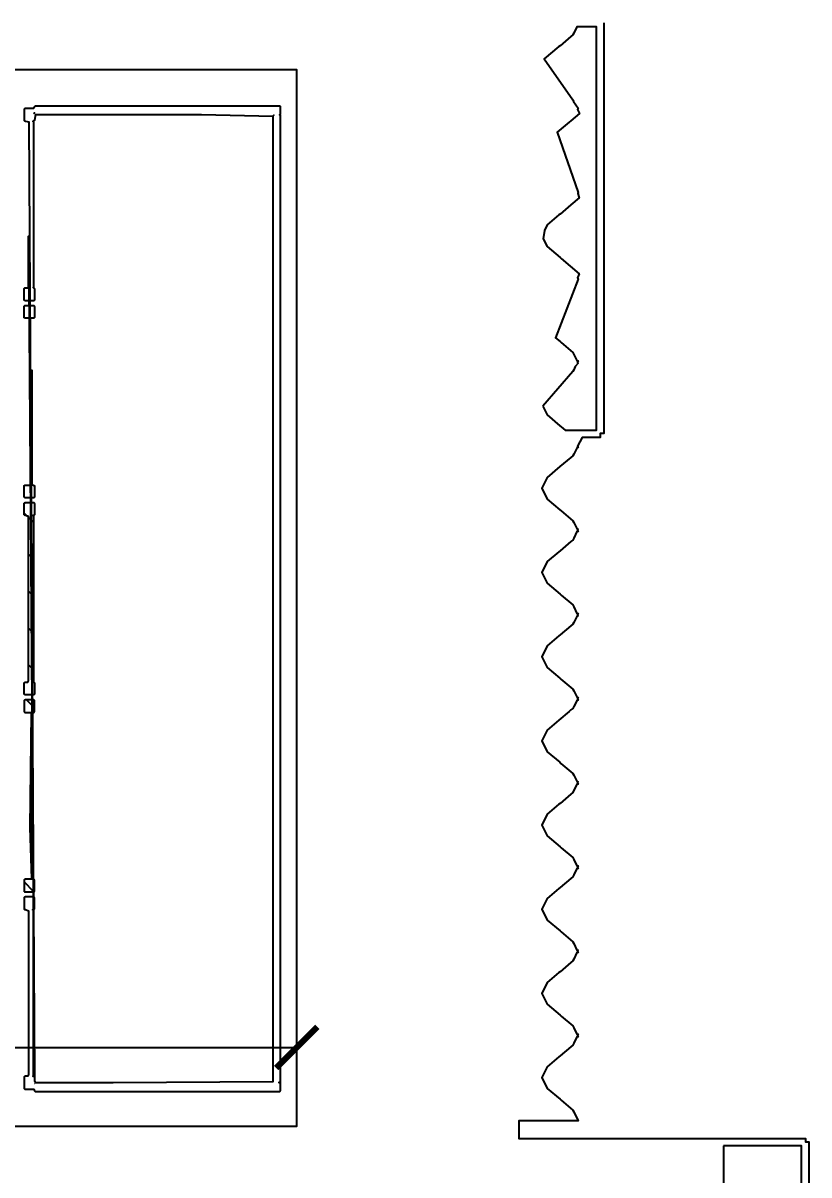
# Model space of a CAD drawing. Header units: metres. Extents: x -155 to -31, y -2 to 38.
# Drawn here: x -107.503 to -105.589, y 13.169 to 15.974 of the extents above; entities that cross this region are included whole.
import ezdxf

# ---------------------------------------------------------------- set-up
doc = ezdxf.new("R2010")
doc.units = ezdxf.units.M
doc.layers.add('DİMENSİONS', color=1, linetype='Continuous', true_color=0xff0000)
doc.layers.add('Layer 03$KAT1_MOBILYA', color=9, linetype='Continuous', true_color=0xc0c0c0)
doc.layers.add('Layer 03$KAT1_DUVAR', color=7, linetype='Continuous')
doc.styles.add('Default', font='arial.ttf')
doc.dimstyles.new('Default', dxfattribs={"dimscale": 2, "dimtxt": 0.1, "dimasz": 0.1, "dimexe": 0.05, "dimexo": 0.05, "dimgap": 0.025, "dimtad": 1, "dimtoh": 1, "dimzin": 1, "dimdsep": 46, "dimtxsty": 'Default', "dimcen": 0.05, "dimazin": 1, "dimtfac": 1, "dimtdec": 4, "dimtix": 1, "dimtofl": 0, "dimtmove": 1, "dimatfit": 3, "dimfxl": 0.1, "dimtolj": 1, "dimtzin": 1, "dimarcsym": 0})
pattern_1 = [(135, (-109.91591, 9.92203), (-0.0449013, -0.0449013), [])]

# ---------------------------------------------------------------- blocks, each defined once
blk = doc.blocks.new('_ArchTick')
at = {"color": 0, "linetype": 'ByBlock', "const_width": 0.15}
blk.add_lwpolyline([(-0.5, -0.5), (0.5, 0.5)], dxfattribs=at)
blk = doc.blocks.new('*D66')
at = {"layer": 'Defpoints', "color": 0}
for p in [(-109.609, 13.4797), (-106.8368, 13.4797), (-106.8368, 13.4797)]:
    blk.add_point(p, dxfattribs=at)
at = {"layer": 'DİMENSİONS', "color": 0, "lineweight": -2}
for p, q in [((-109.609, 13.5797), (-109.609, 13.5797)), ((-106.8368, 13.5797), (-106.8368, 13.5797)), ((-109.609, 13.4797), (-106.8368, 13.4797))]:
    blk.add_line(p, q, dxfattribs=at)
at = {"layer": 'DİMENSİONS', "color": 0, "lineweight": -2, "xscale": 0.1, "yscale": 0.1, "zscale": 0.1, "rotation": 180}
blk.add_blockref('_ArchTick', (-109.609, 13.4797), dxfattribs=at)
at = {"layer": 'DİMENSİONS', "color": 0, "lineweight": -2, "xscale": 0.1, "yscale": 0.1, "zscale": 0.1}
blk.add_blockref('_ArchTick', (-106.8368, 13.4797), dxfattribs=at)
at = {"layer": 'DİMENSİONS', "color": 0, "insert": (-108.2229, 13.6318), "char_height": 0.2, "attachment_point": 5, "style": 'Default'}
blk.add_mtext('\\A1;2.8', dxfattribs=at)

msp = doc.modelspace()

# ---------------------------------------------------------------- hatches: boundary and pattern name
at = {"layer": 'Layer 03$KAT1_MOBILYA'}
h = msp.add_hatch(dxfattribs=at)
h.set_pattern_fill('ANSI31', scale=0.02, angle=90, style=0, pattern_type=2)
h.set_pattern_definition(pattern_1)
h.paths.add_polyline_path([(-107.4752, 15.2838), (-107.4752, 15.2833), (-107.4752, 15.283), (-107.4752, 15.2751), (-107.4752, 15.2579), (-107.4752, 15.2574), (-107.4752, 15.2571), (-107.4757, 15.2566), (-107.476, 15.2564), (-107.476, 15.2559), (-107.476, 15.2557), (-107.4765, 15.2557), (-107.4767, 15.2557), (-107.4772, 15.2552), (-107.4774, 15.2549), (-107.4779, 15.2549), (-107.4782, 15.2549), (-107.4842, 15.2549), (-107.4974, 15.2549), (-107.4979, 15.2549), (-107.4981, 15.2549), (-107.4986, 15.2554), (-107.4989, 15.2557), (-107.4994, 15.2557), (-107.4996, 15.2557), (-107.5001, 15.2562), (-107.5004, 15.2564), (-107.5004, 15.2569), (-107.5004, 15.2571), (-107.5004, 15.2576), (-107.5004, 15.2579), (-107.5004, 15.2658), (-107.5004, 15.283), (-107.5004, 15.2835), (-107.5004, 15.2838), (-107.5004, 15.2843), (-107.5004, 15.2845), (-107.4998, 15.285), (-107.4996, 15.2852), (-107.4991, 15.2857), (-107.4989, 15.286), (-107.4984, 15.286), (-107.4981, 15.286), (-107.4976, 15.286), (-107.4974, 15.286), (-107.4914, 15.286), (-107.4782, 15.286), (-107.4777, 15.286), (-107.4774, 15.286), (-107.4769, 15.286), (-107.4767, 15.286), (-107.4762, 15.2855), (-107.476, 15.2852), (-107.476, 15.2847), (-107.476, 15.2845), (-107.4754, 15.284)], flags=0)
h = msp.add_hatch(dxfattribs=at)
h.set_pattern_fill('ANSI31', scale=0.02, angle=90, style=0, pattern_type=2)
h.set_pattern_definition(pattern_1)
h.paths.add_polyline_path([(-107.4853, 14.8497), (-107.4838, 14.8501), (-107.4856, 14.975), (-107.4821, 15.1289), (-107.4816, 14.8498), (-107.4817, 14.8498), (-107.4823, 14.8495), (-107.4834, 14.8489), (-107.4782, 14.8489), (-107.4777, 14.8489), (-107.4774, 14.8489), (-107.4769, 14.8489), (-107.4767, 14.8489), (-107.4762, 14.8484), (-107.476, 14.8482), (-107.476, 14.8477), (-107.476, 14.8475), (-107.4754, 14.847), (-107.4752, 14.8467), (-107.4752, 14.8462), (-107.4752, 14.846), (-107.4752, 14.8381), (-107.4752, 14.8208), (-107.4752, 14.8203), (-107.4752, 14.8201), (-107.4757, 14.8196), (-107.476, 14.8194), (-107.476, 14.8189), (-107.476, 14.8186), (-107.4765, 14.8186), (-107.4767, 14.8186), (-107.4772, 14.8181), (-107.4774, 14.8179), (-107.4779, 14.8179), (-107.4782, 14.8179), (-107.4842, 14.8179), (-107.4974, 14.8179), (-107.4979, 14.8179), (-107.4981, 14.8179), (-107.4986, 14.8184), (-107.4989, 14.8186), (-107.4994, 14.8186), (-107.4996, 14.8186), (-107.5001, 14.8191), (-107.5004, 14.8194), (-107.5004, 14.8199), (-107.5004, 14.8201), (-107.5004, 14.8206), (-107.5004, 14.8208), (-107.5004, 14.8287), (-107.5004, 14.846), (-107.5004, 14.8465), (-107.5004, 14.8467), (-107.5004, 14.8472), (-107.5004, 14.8475), (-107.4998, 14.848), (-107.4996, 14.8482), (-107.4991, 14.8487), (-107.4989, 14.8489), (-107.4984, 14.8489), (-107.4981, 14.8489), (-107.4976, 14.8489), (-107.4974, 14.8489), (-107.4914, 14.8489), (-107.4839, 14.8489)], flags=0)
h = msp.add_hatch(dxfattribs=at)
h.set_pattern_fill('ANSI31', scale=0.02, angle=90, style=0, pattern_type=2)
h.set_pattern_definition(pattern_1)
h.paths.add_polyline_path([(-107.4752, 14.3668), (-107.4752, 14.3663), (-107.4752, 14.3661), (-107.4752, 14.3582), (-107.4752, 14.3409), (-107.4752, 14.3404), (-107.4752, 14.3402), (-107.4757, 14.3397), (-107.476, 14.3394), (-107.476, 14.3389), (-107.476, 14.3387), (-107.4765, 14.3387), (-107.4767, 14.3387), (-107.4772, 14.3382), (-107.4774, 14.338), (-107.4779, 14.338), (-107.4782, 14.338), (-107.4842, 14.338), (-107.4974, 14.338), (-107.4979, 14.338), (-107.4981, 14.338), (-107.4986, 14.3385), (-107.4989, 14.3387), (-107.4994, 14.3387), (-107.4996, 14.3387), (-107.5001, 14.3392), (-107.5004, 14.3394), (-107.5004, 14.3399), (-107.5004, 14.3402), (-107.5004, 14.3407), (-107.5004, 14.3409), (-107.5004, 14.3488), (-107.5004, 14.3661), (-107.5004, 14.3666), (-107.5004, 14.3668), (-107.5004, 14.3673), (-107.5004, 14.3675), (-107.4998, 14.368), (-107.4996, 14.3683), (-107.4991, 14.3683), (-107.4989, 14.3683), (-107.4984, 14.3688), (-107.4981, 14.369), (-107.4976, 14.369), (-107.4974, 14.369), (-107.4914, 14.369), (-107.49, 14.372), (-107.49, 14.4955), (-107.49, 14.772), (-107.4974, 14.775), (-107.4979, 14.775), (-107.4981, 14.775), (-107.4986, 14.7755), (-107.4989, 14.7757), (-107.4994, 14.7757), (-107.4996, 14.7757), (-107.5001, 14.7762), (-107.5004, 14.7765), (-107.5004, 14.777), (-107.5004, 14.7772), (-107.5004, 14.7777), (-107.5004, 14.778), (-107.5004, 14.7858), (-107.5004, 14.8031), (-107.5004, 14.8036), (-107.5004, 14.8038), (-107.5004, 14.8043), (-107.5004, 14.8046), (-107.4998, 14.8051), (-107.4996, 14.8053), (-107.4991, 14.8053), (-107.4989, 14.8053), (-107.4984, 14.8058), (-107.4981, 14.8061), (-107.4976, 14.8061), (-107.4974, 14.8061), (-107.4914, 14.8061), (-107.4782, 14.8061), (-107.4777, 14.8061), (-107.4774, 14.8061), (-107.4769, 14.8055), (-107.4767, 14.8053), (-107.4762, 14.8053), (-107.476, 14.8053), (-107.476, 14.8048), (-107.476, 14.8046), (-107.4754, 14.8041), (-107.4752, 14.8038), (-107.4752, 14.8033), (-107.4752, 14.8031), (-107.4752, 14.7952), (-107.4752, 14.778), (-107.4752, 14.7774), (-107.4752, 14.7772), (-107.4757, 14.7767), (-107.476, 14.7765), (-107.476, 14.776), (-107.476, 14.7757), (-107.4765, 14.7757), (-107.4767, 14.7757), (-107.4767, 14.7757), (-107.4772, 14.7752), (-107.4774, 14.775), (-107.4779, 14.775), (-107.4782, 14.775), (-107.4797, 14.775), (-107.4791, 14.7745), (-107.4789, 14.7743), (-107.4784, 14.7737), (-107.4782, 14.7735), (-107.4782, 14.773), (-107.4782, 14.7728), (-107.4782, 14.7723), (-107.4782, 14.772), (-107.4782, 14.6485), (-107.4782, 14.372), (-107.4782, 14.3715), (-107.4782, 14.3712), (-107.4782, 14.3707), (-107.4782, 14.3705), (-107.4787, 14.37), (-107.4789, 14.3698), (-107.4794, 14.3698), (-107.4797, 14.3698), (-107.4802, 14.3692), (-107.4804, 14.369), (-107.4782, 14.369), (-107.4777, 14.369), (-107.4774, 14.369), (-107.4769, 14.3685), (-107.4767, 14.3683), (-107.4762, 14.3683), (-107.476, 14.3683), (-107.476, 14.3678), (-107.476, 14.3675), (-107.4754, 14.367)], flags=0)
h = msp.add_hatch(dxfattribs=at)
h.set_pattern_fill('ANSI31', scale=0.02, angle=90, style=0, pattern_type=2)
h.set_pattern_definition(pattern_1)
h.paths.add_polyline_path([(-107.4757, 14.2968), (-107.4752, 14.2973), (-107.4752, 14.2975), (-107.4752, 14.298), (-107.4752, 14.3153), (-107.4752, 14.3232), (-107.4752, 14.3234), (-107.4752, 14.3239), (-107.4754, 14.3241), (-107.476, 14.3246), (-107.476, 14.3249), (-107.476, 14.3254), (-107.4762, 14.3254), (-107.4767, 14.3254), (-107.4769, 14.3256), (-107.4774, 14.3261), (-107.4777, 14.3261), (-107.4782, 14.3261), (-107.4914, 14.3261), (-107.4974, 14.3261), (-107.4976, 14.3261), (-107.4981, 14.3261), (-107.4984, 14.3259), (-107.4989, 14.3254), (-107.4991, 14.3254), (-107.4996, 14.3254), (-107.4998, 14.3252), (-107.5004, 14.3246), (-107.5004, 14.3244), (-107.5004, 14.3239), (-107.5004, 14.3237), (-107.5004, 14.3232), (-107.5004, 14.3059), (-107.5004, 14.298), (-107.5004, 14.2978), (-107.5004, 14.2973), (-107.5004, 14.2971), (-107.5004, 14.2965), (-107.5001, 14.2963), (-107.4996, 14.2958), (-107.4994, 14.2956), (-107.4989, 14.2951), (-107.4986, 14.2951), (-107.4981, 14.2951), (-107.4979, 14.2951), (-107.4974, 14.2951), (-107.4842, 14.2951), (-107.4782, 14.2951), (-107.4779, 14.2951), (-107.4774, 14.2951), (-107.4772, 14.2951), (-107.4767, 14.2951), (-107.4765, 14.2953), (-107.476, 14.2958), (-107.476, 14.296), (-107.476, 14.2965)], flags=0)
h = msp.add_hatch(dxfattribs=at)
h.set_pattern_fill('ANSI31', scale=0.02, angle=90, style=0, pattern_type=2)
h.set_pattern_definition(pattern_1)
h.paths.add_polyline_path([(-107.4856, 14.015), (-107.4828, 14.2945), (-107.4821, 14.1689), (-107.4816, 13.8898)], flags=0)
h = msp.add_hatch(dxfattribs=at)
h.set_pattern_fill('ANSI31', scale=0.02, angle=90, style=0, pattern_type=2)
h.set_pattern_definition(pattern_1)
h.paths.add_polyline_path([(-107.5004, 13.86), (-107.5004, 13.8595), (-107.5001, 13.8593), (-107.4996, 13.8588), (-107.4994, 13.8588), (-107.4989, 13.8588), (-107.4986, 13.8585), (-107.4981, 13.858), (-107.4979, 13.858), (-107.4974, 13.858), (-107.4842, 13.858), (-107.4782, 13.858), (-107.4779, 13.858), (-107.4774, 13.858), (-107.4772, 13.8583), (-107.4767, 13.8588), (-107.4765, 13.8588), (-107.476, 13.8588), (-107.476, 13.859), (-107.476, 13.8595), (-107.4757, 13.8597), (-107.4752, 13.8602), (-107.4752, 13.8605), (-107.4752, 13.861), (-107.4752, 13.8782), (-107.4752, 13.8861), (-107.4752, 13.8864), (-107.4752, 13.8869), (-107.4754, 13.8871), (-107.476, 13.8876), (-107.476, 13.8878), (-107.476, 13.8883), (-107.4762, 13.8883), (-107.4767, 13.8883), (-107.4769, 13.8886), (-107.4774, 13.8891), (-107.4777, 13.8891), (-107.4782, 13.8891), (-107.4914, 13.8891), (-107.4974, 13.8891), (-107.4976, 13.8891), (-107.4981, 13.8891), (-107.4984, 13.8889), (-107.4989, 13.8883), (-107.4991, 13.8883), (-107.4996, 13.8883), (-107.4998, 13.8881), (-107.5004, 13.8876), (-107.5004, 13.8874), (-107.5004, 13.8869), (-107.5004, 13.8866), (-107.5004, 13.8861), (-107.5004, 13.8689), (-107.5004, 13.861), (-107.5004, 13.8608), (-107.5004, 13.8602)], flags=0)

# ---------------------------------------------------------------- linework, layer by layer
at = {"layer": 'Layer 03$KAT1_DUVAR'}
for points in [[(-106.0888, 15.9742), (-106.0888, 14.9743), (-106.0976, 14.9743), (-106.0976, 14.9649), (-106.1417, 14.9649), (-106.1525, 14.9435), (-106.151, 14.9406), (-106.1539, 14.9406), (-106.1621, 14.9244), (-106.1642, 14.92), (-106.169, 14.9161), (-106.1957, 14.8939), (-106.2269, 14.8676), (-106.2398, 14.841), (-106.2269, 14.8146), (-106.1958, 14.7883), (-106.1928, 14.7858), (-106.1642, 14.7619), (-106.162, 14.7575), (-106.154, 14.7415), (-106.1512, 14.7415), (-106.1526, 14.7387), (-106.151, 14.7356), (-106.1541, 14.7356), (-106.1621, 14.7195), (-106.1643, 14.7151), (-106.169, 14.7112), (-106.1954, 14.6888), (-106.198, 14.6866), (-106.2268, 14.6624), (-106.2399, 14.636), (-106.2269, 14.6097), (-106.1954, 14.5833), (-106.1924, 14.5808), (-106.1643, 14.557), (-106.1621, 14.5526), (-106.1541, 14.5364), (-106.151, 14.5364), (-106.1525, 14.5333), (-106.1512, 14.5306), (-106.1539, 14.5306), (-106.1621, 14.5144), (-106.1642, 14.51), (-106.169, 14.5061), (-106.1954, 14.484), (-106.198, 14.4818), (-106.2269, 14.4575), (-106.2398, 14.431), (-106.2269, 14.4045), (-106.1961, 14.3788), (-106.1931, 14.3763), (-106.1642, 14.3519), (-106.162, 14.3475), (-106.1539, 14.3314), (-106.151, 14.3314), (-106.1525, 14.3285), (-106.151, 14.3255), (-106.154, 14.3255), (-106.1621, 14.3096), (-106.1643, 14.3052), (-106.169, 14.3012), (-106.1731, 14.2978), (-106.1982, 14.2766), (-106.2269, 14.2524), (-106.2398, 14.226), (-106.2269, 14.1995), (-106.1961, 14.1738), (-106.1931, 14.1713), (-106.1642, 14.1468), (-106.162, 14.1424), (-106.154, 14.1266), (-106.1512, 14.1266), (-106.1526, 14.1237), (-106.151, 14.1205), (-106.1542, 14.1205), (-106.1643, 14.1002), (-106.169, 14.0962), (-106.1954, 14.0739), (-106.198, 14.0717), (-106.2268, 14.0475), (-106.2399, 14.0211), (-106.2269, 13.9945), (-106.1954, 13.9682), (-106.1924, 13.9657), (-106.1643, 13.9418), (-106.1621, 13.9374), (-106.1542, 13.9215), (-106.1512, 13.9215), (-106.1527, 13.9185), (-106.1512, 13.9154), (-106.1542, 13.9154), (-106.1621, 13.8995), (-106.1643, 13.8952), (-106.169, 13.8912), (-106.1954, 13.8688), (-106.198, 13.8666), (-106.2268, 13.8424), (-106.2399, 13.8161), (-106.2269, 13.7897), (-106.1954, 13.7634), (-106.1924, 13.7608), (-106.1643, 13.737), (-106.1621, 13.7326), (-106.1541, 13.7165), (-106.1512, 13.7165), (-106.1526, 13.7136), (-106.1512, 13.7106), (-106.1541, 13.7106), (-106.1621, 13.6945), (-106.1643, 13.6901), (-106.169, 13.6861), (-106.1954, 13.6637), (-106.198, 13.6616), (-106.2268, 13.6374), (-106.2399, 13.611), (-106.2269, 13.5847), (-106.1954, 13.5583), (-106.1924, 13.5558), (-106.1643, 13.5319), (-106.1621, 13.5276), (-106.1541, 13.5115), (-106.1512, 13.5115), (-106.1527, 13.5085), (-106.1512, 13.5056), (-106.1541, 13.5056), (-106.1621, 13.4895), (-106.1643, 13.4851), (-106.169, 13.4811), (-106.1954, 13.4587), (-106.198, 13.4566), (-106.2268, 13.4324), (-106.24, 13.406), (-106.2269, 13.3797), (-106.1954, 13.3533), (-106.1924, 13.3508), (-106.1643, 13.3269), (-106.1621, 13.3226), (-106.1512, 13.3006), (-106.2958, 13.3006), (-106.2958, 13.2792), (-106.2958, 13.258), (-105.5975, 13.258), (-105.5975, 13.2494), (-105.589, 13.2494), (-105.589, 10.6494)], [(-109.609, 13.2879), (-106.8368, 13.2879), (-106.8368, 15.86), (-107.7474, 15.86)]]:
    msp.add_lwpolyline(points, dxfattribs=at)
for points in [[(-106.2373, 15.0409), (-106.227, 15.0196), (-106.1955, 14.9932), (-106.1925, 14.9907), (-106.1832, 14.9829), (-106.1068, 14.9829), (-106.1068, 15.965), (-106.1545, 15.965), (-106.1621, 15.9496), (-106.1643, 15.9453), (-106.169, 15.9412), (-106.1954, 15.9186), (-106.198, 15.9165), (-106.2338, 15.8864), (-106.1643, 15.7868), (-106.1624, 15.783), (-106.151, 15.7666), (-106.1526, 15.7633), (-106.1479, 15.7538), (-106.169, 15.7362), (-106.1731, 15.7327), (-106.2024, 15.7081), (-106.1512, 15.5615), (-106.1523, 15.5592), (-106.1486, 15.5484), (-106.169, 15.5311), (-106.1954, 15.5087), (-106.198, 15.5066), (-106.2268, 15.4824), (-106.2335, 15.4688), (-106.2361, 15.4484), (-106.2269, 15.4297), (-106.1954, 15.4033), (-106.1924, 15.4008), (-106.1485, 15.3636), (-106.1525, 15.3531), (-106.1512, 15.3506), (-106.2061, 15.2073), (-106.1954, 15.1983), (-106.1924, 15.1958), (-106.1643, 15.1719), (-106.153, 15.1491), (-106.151, 15.1515), (-106.1526, 15.1483), (-106.1512, 15.1456), (-106.1581, 15.1373), (-106.1621, 15.1295), (-106.1643, 15.1251)], [(-105.7975, 13.24), (-105.7974, 13.0495), (-105.7709, 13.0494), (-105.607, 13.0494), (-105.607, 13.24)]]:
    msp.add_lwpolyline(points, close=True, dxfattribs=at)
at = {"layer": 'Layer 03$KAT1_MOBILYA'}
for points in [[(-107.4752, 13.4069), (-107.4754, 13.4072), (-107.476, 13.4077), (-107.476, 13.4084), (-107.4767, 13.4084), (-107.4769, 13.4087), (-107.4774, 13.4092), (-107.4797, 13.4092), (-107.4794, 13.4094), (-107.4789, 13.4099), (-107.4787, 13.4101), (-107.4782, 13.4106), (-107.4782, 13.8137), (-107.4784, 13.8139), (-107.4797, 13.8144), (-107.4799, 13.8146), (-107.4791, 13.8144), (-107.4789, 13.8144), (-107.4782, 13.8151), (-107.4767, 13.8151), (-107.4765, 13.8154), (-107.476, 13.8159), (-107.476, 13.8166), (-107.4757, 13.8169), (-107.4752, 13.8174), (-107.4752, 13.844), (-107.4754, 13.8442), (-107.476, 13.8447), (-107.476, 13.8455), (-107.4767, 13.8455), (-107.4769, 13.8457), (-107.4774, 13.8462), (-107.4981, 13.8462), (-107.4989, 13.8455), (-107.4996, 13.8455), (-107.5004, 13.8447), (-107.5004, 13.8166), (-107.4996, 13.8159), (-107.4994, 13.8156), (-107.4989, 13.8151), (-107.4974, 13.8151), (-107.49, 13.8122), (-107.49, 13.4119), (-107.4914, 13.4092), (-107.4981, 13.4092), (-107.4989, 13.4084), (-107.4996, 13.4084), (-107.5004, 13.4077), (-107.5004, 13.389), (-107.5004, 13.3796), (-107.4989, 13.3781), (-107.4774, 13.3781), (-107.476, 13.3759), (-107.476, 13.3751), (-107.4757, 13.3749), (-107.4752, 13.3744), (-107.475, 13.3739), (-107.4745, 13.3729), (-107.4742, 13.3727), (-107.4737, 13.3722), (-106.8777, 13.3722), (-106.8775, 13.3724), (-106.877, 13.3729), (-106.8767, 13.3734), (-106.8762, 13.3744), (-106.8762, 13.3922), (-106.8765, 13.3924), (-106.877, 13.3929), (-106.8772, 13.3931), (-106.8777, 13.3936), (-106.8792, 13.3936), (-106.8794, 13.3939), (-106.8799, 13.3944), (-106.8777, 13.3944), (-106.877, 13.3951), (-106.8762, 13.3951), (-106.8762, 15.7489), (-106.877, 15.7489), (-106.8772, 15.7491), (-106.8777, 15.7496), (-106.8782, 15.7499), (-106.8787, 15.7504), (-106.8777, 15.7504), (-106.8775, 15.7506), (-106.877, 15.7511), (-106.8767, 15.7513), (-106.8762, 15.7519), (-106.8762, 15.7703), (-106.8765, 15.7706), (-106.877, 15.7711), (-106.8772, 15.7713), (-106.8777, 15.7718), (-107.4737, 15.7718), (-107.474, 15.7716), (-107.4745, 15.7711), (-107.4747, 15.7708), (-107.4752, 15.7703), (-107.4754, 15.7699), (-107.476, 15.7689), (-107.476, 15.7681), (-107.4782, 15.7659), (-107.4989, 15.7659), (-107.4991, 15.7657), (-107.4996, 15.7652), (-107.4998, 15.7649), (-107.5004, 15.7644), (-107.5004, 15.7457), (-107.5004, 15.7363), (-107.4996, 15.7363), (-107.4994, 15.7361), (-107.4989, 15.7356), (-107.4986, 15.7354), (-107.4981, 15.7348), (-107.4974, 15.7348), (-107.4895, 15.7331), (-107.4893, 15.7334)], [(-107.4752, 13.4069), (-107.4752, 13.3983), (-107.4723, 13.3944), (-107.2837, 13.3944), (-106.894, 13.3969), (-106.894, 15.7467), (-107.0685, 15.7504), (-107.4728, 15.7504), (-107.4752, 15.7378), (-107.4752, 15.7371), (-107.4757, 15.7366), (-107.476, 15.7363), (-107.4765, 15.7358), (-107.4767, 15.7356), (-107.4769, 15.7353), (-107.4772, 15.7351), (-107.4774, 15.7348), (-107.4782, 15.7348), (-107.4791, 15.7343), (-107.4789, 15.7341), (-107.4784, 15.7336), (-107.4782, 15.7334), (-107.4782, 15.3303), (-107.4787, 15.3298), (-107.4789, 15.3296), (-107.4782, 15.3289), (-107.4767, 15.3289), (-107.4762, 15.3284), (-107.476, 15.3281), (-107.476, 15.3274), (-107.4754, 15.3269), (-107.4752, 15.3266), (-107.4752, 15.3), (-107.4757, 15.2995), (-107.476, 15.2993), (-107.4765, 15.2988), (-107.4774, 15.2978), (-107.4981, 15.2978), (-107.4986, 15.2983), (-107.4989, 15.2985), (-107.4994, 15.2991), (-107.4996, 15.2993), (-107.5004, 15.2993), (-107.5004, 15.3274), (-107.4998, 15.3279), (-107.4996, 15.3281), (-107.4991, 15.3286), (-107.4989, 15.3289), (-107.4914, 15.3289), (-107.4893, 15.3296), (-107.4893, 15.3303), (-107.4898, 15.3309), (-107.49, 15.3311), (-107.49, 15.4553)], [(-107.476, 15.7541), (-107.476, 15.7536), (-107.4752, 15.7551)], [(-106.8934, 15.7488), (-106.8927, 15.7494), (-106.8932, 15.7489)], [(-107.4893, 15.3296), (-107.4885, 15.3296), (-107.4883, 15.3294), (-107.4878, 15.3289), (-107.489, 15.3296)], [(-107.4752, 15.2838), (-107.4752, 15.2833), (-107.4752, 15.283), (-107.4752, 15.2751), (-107.4752, 15.2579), (-107.4752, 15.2574), (-107.4752, 15.2571), (-107.4757, 15.2566), (-107.476, 15.2564), (-107.476, 15.2559), (-107.476, 15.2557), (-107.4765, 15.2557), (-107.4767, 15.2557), (-107.4772, 15.2552), (-107.4774, 15.2549), (-107.4779, 15.2549), (-107.4782, 15.2549), (-107.4842, 15.2549), (-107.4974, 15.2549), (-107.4979, 15.2549), (-107.4981, 15.2549), (-107.4986, 15.2554), (-107.4989, 15.2557), (-107.4994, 15.2557), (-107.4996, 15.2557), (-107.5001, 15.2562), (-107.5004, 15.2564), (-107.5004, 15.2569), (-107.5004, 15.2571), (-107.5004, 15.2576), (-107.5004, 15.2579), (-107.5004, 15.2658), (-107.5004, 15.283), (-107.5004, 15.2835), (-107.5004, 15.2838), (-107.5004, 15.2843), (-107.5004, 15.2845), (-107.4998, 15.285), (-107.4996, 15.2852), (-107.4991, 15.2857), (-107.4989, 15.286), (-107.4984, 15.286), (-107.4981, 15.286), (-107.4976, 15.286), (-107.4974, 15.286), (-107.4914, 15.286), (-107.4782, 15.286), (-107.4777, 15.286), (-107.4774, 15.286), (-107.4769, 15.286), (-107.4767, 15.286), (-107.4762, 15.2855), (-107.476, 15.2852), (-107.476, 15.2847), (-107.476, 15.2845), (-107.4754, 15.284)], [(-107.4853, 14.8497), (-107.4838, 14.8501), (-107.4856, 14.975), (-107.4821, 15.1289), (-107.4816, 14.8498), (-107.4817, 14.8498), (-107.4823, 14.8495), (-107.4834, 14.8489), (-107.4782, 14.8489), (-107.4777, 14.8489), (-107.4774, 14.8489), (-107.4769, 14.8489), (-107.4767, 14.8489), (-107.4762, 14.8484), (-107.476, 14.8482), (-107.476, 14.8477), (-107.476, 14.8475), (-107.4754, 14.847), (-107.4752, 14.8467), (-107.4752, 14.8462), (-107.4752, 14.846), (-107.4752, 14.8381), (-107.4752, 14.8208), (-107.4752, 14.8203), (-107.4752, 14.8201), (-107.4757, 14.8196), (-107.476, 14.8194), (-107.476, 14.8189), (-107.476, 14.8186), (-107.4765, 14.8186), (-107.4767, 14.8186), (-107.4772, 14.8181), (-107.4774, 14.8179), (-107.4779, 14.8179), (-107.4782, 14.8179), (-107.4842, 14.8179), (-107.4974, 14.8179), (-107.4979, 14.8179), (-107.4981, 14.8179), (-107.4986, 14.8184), (-107.4989, 14.8186), (-107.4994, 14.8186), (-107.4996, 14.8186), (-107.5001, 14.8191), (-107.5004, 14.8194), (-107.5004, 14.8199), (-107.5004, 14.8201), (-107.5004, 14.8206), (-107.5004, 14.8208), (-107.5004, 14.8287), (-107.5004, 14.846), (-107.5004, 14.8465), (-107.5004, 14.8467), (-107.5004, 14.8472), (-107.5004, 14.8475), (-107.4998, 14.848), (-107.4996, 14.8482), (-107.4991, 14.8487), (-107.4989, 14.8489), (-107.4984, 14.8489), (-107.4981, 14.8489), (-107.4976, 14.8489), (-107.4974, 14.8489), (-107.4914, 14.8489), (-107.4839, 14.8489)], [(-107.4752, 14.3668), (-107.4752, 14.3663), (-107.4752, 14.3661), (-107.4752, 14.3582), (-107.4752, 14.3409), (-107.4752, 14.3404), (-107.4752, 14.3402), (-107.4757, 14.3397), (-107.476, 14.3394), (-107.476, 14.3389), (-107.476, 14.3387), (-107.4765, 14.3387), (-107.4767, 14.3387), (-107.4772, 14.3382), (-107.4774, 14.338), (-107.4779, 14.338), (-107.4782, 14.338), (-107.4842, 14.338), (-107.4974, 14.338), (-107.4979, 14.338), (-107.4981, 14.338), (-107.4986, 14.3385), (-107.4989, 14.3387), (-107.4994, 14.3387), (-107.4996, 14.3387), (-107.5001, 14.3392), (-107.5004, 14.3394), (-107.5004, 14.3399), (-107.5004, 14.3402), (-107.5004, 14.3407), (-107.5004, 14.3409), (-107.5004, 14.3488), (-107.5004, 14.3661), (-107.5004, 14.3666), (-107.5004, 14.3668), (-107.5004, 14.3673), (-107.5004, 14.3675), (-107.4998, 14.368), (-107.4996, 14.3683), (-107.4991, 14.3683), (-107.4989, 14.3683), (-107.4984, 14.3688), (-107.4981, 14.369), (-107.4976, 14.369), (-107.4974, 14.369), (-107.4914, 14.369), (-107.49, 14.372), (-107.49, 14.4955), (-107.49, 14.772), (-107.4974, 14.775), (-107.4979, 14.775), (-107.4981, 14.775), (-107.4986, 14.7755), (-107.4989, 14.7757), (-107.4994, 14.7757), (-107.4996, 14.7757), (-107.5001, 14.7762), (-107.5004, 14.7765), (-107.5004, 14.777), (-107.5004, 14.7772), (-107.5004, 14.7777), (-107.5004, 14.778), (-107.5004, 14.7858), (-107.5004, 14.8031), (-107.5004, 14.8036), (-107.5004, 14.8038), (-107.5004, 14.8043), (-107.5004, 14.8046), (-107.4998, 14.8051), (-107.4996, 14.8053), (-107.4991, 14.8053), (-107.4989, 14.8053), (-107.4984, 14.8058), (-107.4981, 14.8061), (-107.4976, 14.8061), (-107.4974, 14.8061), (-107.4914, 14.8061), (-107.4782, 14.8061), (-107.4777, 14.8061), (-107.4774, 14.8061), (-107.4769, 14.8055), (-107.4767, 14.8053), (-107.4762, 14.8053), (-107.476, 14.8053), (-107.476, 14.8048), (-107.476, 14.8046), (-107.4754, 14.8041), (-107.4752, 14.8038), (-107.4752, 14.8033), (-107.4752, 14.8031), (-107.4752, 14.7952), (-107.4752, 14.778), (-107.4752, 14.7774), (-107.4752, 14.7772), (-107.4757, 14.7767), (-107.476, 14.7765), (-107.476, 14.776), (-107.476, 14.7757), (-107.4765, 14.7757), (-107.4767, 14.7757), (-107.4772, 14.7752), (-107.4774, 14.775), (-107.4779, 14.775), (-107.4782, 14.775), (-107.4797, 14.775), (-107.4791, 14.7745), (-107.4789, 14.7743), (-107.4784, 14.7737), (-107.4782, 14.7735), (-107.4782, 14.773), (-107.4782, 14.7728), (-107.4782, 14.7723), (-107.4782, 14.772), (-107.4782, 14.6485), (-107.4782, 14.372), (-107.4782, 14.3715), (-107.4782, 14.3712), (-107.4782, 14.3707), (-107.4782, 14.3705), (-107.4787, 14.37), (-107.4789, 14.3698), (-107.4794, 14.3698), (-107.4797, 14.3698), (-107.4802, 14.3692), (-107.4804, 14.369), (-107.4782, 14.369), (-107.4777, 14.369), (-107.4774, 14.369), (-107.4769, 14.3685), (-107.4767, 14.3683), (-107.4762, 14.3683), (-107.476, 14.3683), (-107.476, 14.3678), (-107.476, 14.3675), (-107.4754, 14.367)], [(-107.4757, 14.2968), (-107.4752, 14.2973), (-107.4752, 14.2975), (-107.4752, 14.298), (-107.4752, 14.3153), (-107.4752, 14.3232), (-107.4752, 14.3234), (-107.4752, 14.3239), (-107.4754, 14.3241), (-107.476, 14.3246), (-107.476, 14.3249), (-107.476, 14.3254), (-107.4762, 14.3254), (-107.4767, 14.3254), (-107.4769, 14.3256), (-107.4774, 14.3261), (-107.4777, 14.3261), (-107.4782, 14.3261), (-107.4914, 14.3261), (-107.4974, 14.3261), (-107.4976, 14.3261), (-107.4981, 14.3261), (-107.4984, 14.3259), (-107.4989, 14.3254), (-107.4991, 14.3254), (-107.4996, 14.3254), (-107.4998, 14.3252), (-107.5004, 14.3246), (-107.5004, 14.3244), (-107.5004, 14.3239), (-107.5004, 14.3237), (-107.5004, 14.3232), (-107.5004, 14.3059), (-107.5004, 14.298), (-107.5004, 14.2978), (-107.5004, 14.2973), (-107.5004, 14.2971), (-107.5004, 14.2965), (-107.5001, 14.2963), (-107.4996, 14.2958), (-107.4994, 14.2956), (-107.4989, 14.2951), (-107.4986, 14.2951), (-107.4981, 14.2951), (-107.4979, 14.2951), (-107.4974, 14.2951), (-107.4842, 14.2951), (-107.4782, 14.2951), (-107.4779, 14.2951), (-107.4774, 14.2951), (-107.4772, 14.2951), (-107.4767, 14.2951), (-107.4765, 14.2953), (-107.476, 14.2958), (-107.476, 14.296), (-107.476, 14.2965)], [(-107.4856, 14.015), (-107.4828, 14.2945), (-107.4821, 14.1689), (-107.4816, 13.8898)], [(-107.5004, 13.86), (-107.5004, 13.8595), (-107.5001, 13.8593), (-107.4996, 13.8588), (-107.4994, 13.8588), (-107.4989, 13.8588), (-107.4986, 13.8585), (-107.4981, 13.858), (-107.4979, 13.858), (-107.4974, 13.858), (-107.4842, 13.858), (-107.4782, 13.858), (-107.4779, 13.858), (-107.4774, 13.858), (-107.4772, 13.8583), (-107.4767, 13.8588), (-107.4765, 13.8588), (-107.476, 13.8588), (-107.476, 13.859), (-107.476, 13.8595), (-107.4757, 13.8597), (-107.4752, 13.8602), (-107.4752, 13.8605), (-107.4752, 13.861), (-107.4752, 13.8782), (-107.4752, 13.8861), (-107.4752, 13.8864), (-107.4752, 13.8869), (-107.4754, 13.8871), (-107.476, 13.8876), (-107.476, 13.8878), (-107.476, 13.8883), (-107.4762, 13.8883), (-107.4767, 13.8883), (-107.4769, 13.8886), (-107.4774, 13.8891), (-107.4777, 13.8891), (-107.4782, 13.8891), (-107.4914, 13.8891), (-107.4974, 13.8891), (-107.4976, 13.8891), (-107.4981, 13.8891), (-107.4984, 13.8889), (-107.4989, 13.8883), (-107.4991, 13.8883), (-107.4996, 13.8883), (-107.4998, 13.8881), (-107.5004, 13.8876), (-107.5004, 13.8874), (-107.5004, 13.8869), (-107.5004, 13.8866), (-107.5004, 13.8861), (-107.5004, 13.8689), (-107.5004, 13.861), (-107.5004, 13.8608), (-107.5004, 13.8602)], [(-107.4752, 13.3922), (-107.4746, 13.3928), (-107.4747, 13.3927)]]:
    msp.add_lwpolyline(points, close=True, dxfattribs=at)

# ---------------------------------------------------------------- dimensions: what is measured, and where the dimension line sits
at = {"layer": 'DİMENSİONS'}
dim = msp.add_linear_dim(base=(-106.8368, 13.4797, 0.5549), p1=(-109.609, 13.4797, 0.5549), p2=(-106.8368, 13.4797, 0.5549), text='2.8', dimstyle='Default', override={"dimscale": 2, "dimasz": 0.05, "dimtih": 0, "dimtoh": 0, "dimdec": 1, "dimlfac": 1, "dimblk": 'ArchTick', "dimsah": 0}, dxfattribs=at)
dim.commit()
dim.dimension.update_dxf_attribs({"geometry": '*D66', "text_midpoint": (-108.2229, 13.6318, 0.5549)})

doc.saveas('drawing.dxf')
